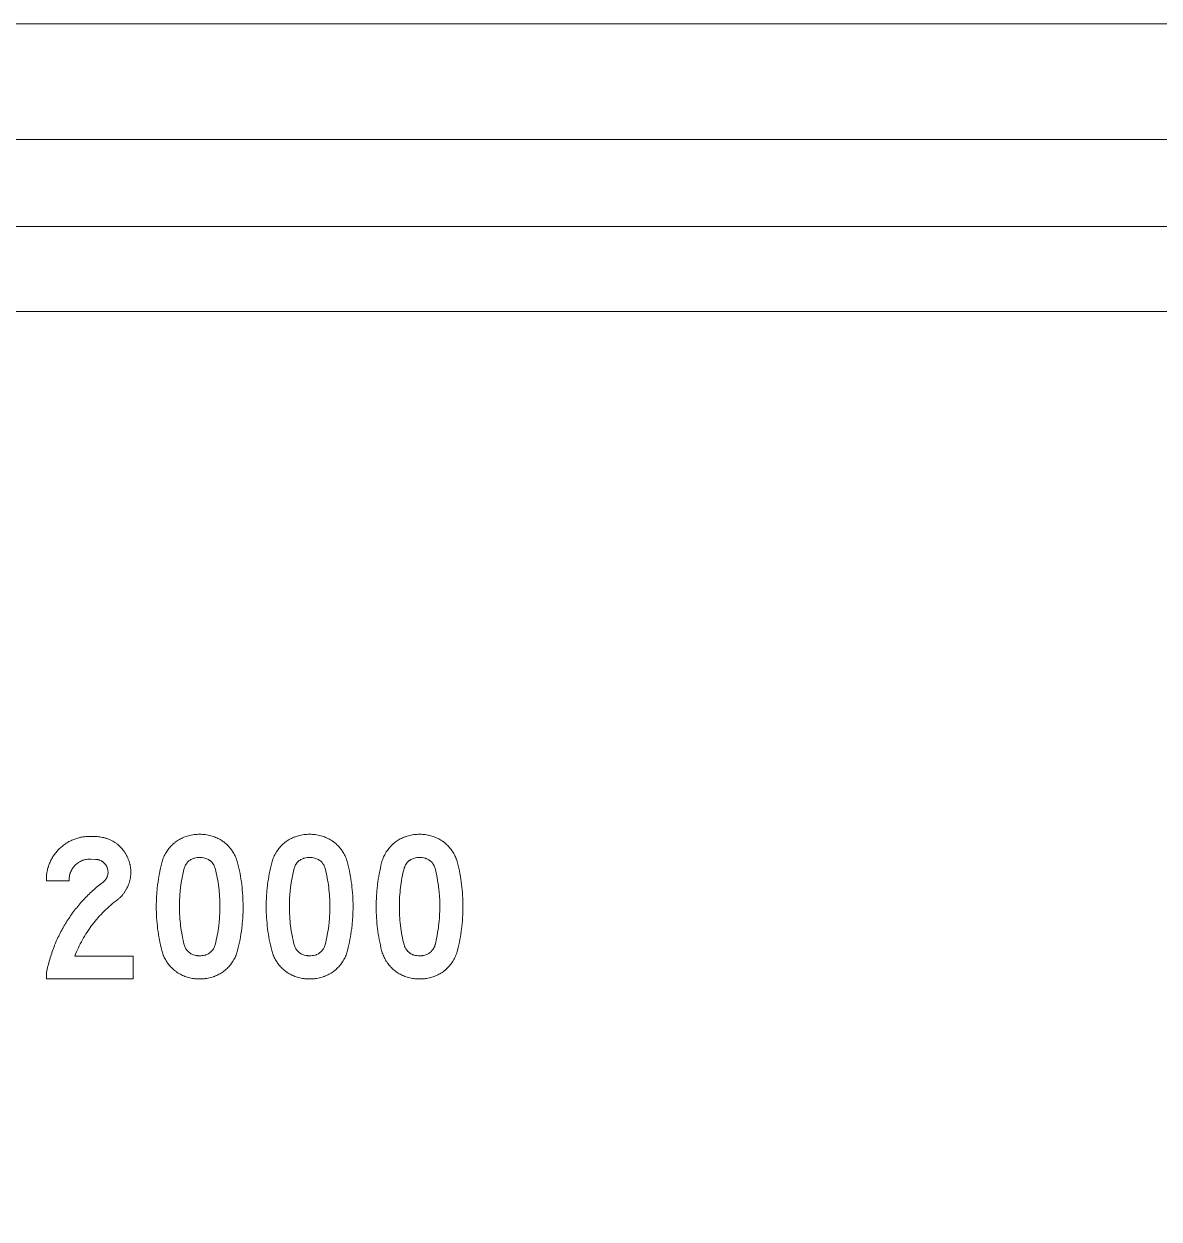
# Model space of a CAD drawing. Header units: millimetres. Extents: x 4664 to 8864, y -38 to 2932.
# Drawn here: x 6380.76 to 6414.92, y 1680.27 to 1716.23 of the extents above; entities that cross this region are included whole.
import ezdxf

# ---------------------------------------------------------------- set-up
doc = ezdxf.new("R2010")
doc.units = ezdxf.units.MM

msp = doc.modelspace()

# ---------------------------------------------------------------- linework, layer by layer
at = {"lineweight": 5}
for p, q in [((6167.891, 1716.228), (6482.428, 1716.228)), ((6482.428, 1712.745), (6167.891, 1712.745)), ((6479.816, 1710.133), (6361.586, 1710.133)), ((6445.403, 1707.573), (6362.103, 1707.573)), ((6382.917, 1691.093), (6382.778, 1691.096)), ((6381.436, 1690.444), (6381.436, 1690.48)), ((6382.123, 1690.444), (6381.436, 1690.444)), ((6382.293, 1688.18), (6384.048, 1688.18)), ((6384.048, 1688.18), (6384.048, 1687.494)), ((6381.436, 1687.494), (6381.436, 1687.62)), ((6384.048, 1687.494), (6381.436, 1687.494))]:
    msp.add_line(p, q, dxfattribs=at)
for radius, start, end in [(143.338, 281.4552, 357.26473), (120.442, 285.01823, 356.70933)]:
    msp.add_arc((6325.159, 1714.486), radius, start, end, dxfattribs=at)
for points, knots in [([(6385.714, 1691.803), (6385.77, 1691.818), (6385.825, 1691.829), (6385.937, 1691.843), (6385.993, 1691.847), (6386.078, 1691.847), (6386.106, 1691.846), (6386.149, 1691.843), (6386.163, 1691.842), (6386.191, 1691.84), (6386.205, 1691.838), (6386.276, 1691.829), (6386.331, 1691.818), (6386.386, 1691.803)], [0, 0, 0, 0, 0.25, 0.25, 0.5, 0.5, 0.625, 0.625, 0.6875, 0.6875, 0.75, 0.75, 1, 1, 1, 1]), ([(6386.386, 1691.803), (6386.331, 1691.818), (6386.276, 1691.829), (6386.164, 1691.843), (6386.108, 1691.847), (6386.024, 1691.847), (6385.995, 1691.846), (6385.953, 1691.844), (6385.939, 1691.842), (6385.91, 1691.84), (6385.896, 1691.838), (6385.826, 1691.829), (6385.77, 1691.818), (6385.714, 1691.803)], [0, 0, 0, 0, 0.25, 0.25, 0.5, 0.5, 0.625, 0.625, 0.6875, 0.6875, 0.75, 0.75, 1, 1, 1, 1]), ([(6389.023, 1691.803), (6389.078, 1691.818), (6389.134, 1691.829), (6389.245, 1691.843), (6389.302, 1691.847), (6389.386, 1691.847), (6389.414, 1691.846), (6389.457, 1691.843), (6389.471, 1691.842), (6389.499, 1691.84), (6389.514, 1691.838), (6389.584, 1691.829), (6389.64, 1691.818), (6389.695, 1691.803)], [0, 0, 0, 0, 0.25, 0.25, 0.5, 0.5, 0.625, 0.625, 0.6875, 0.6875, 0.75, 0.75, 1, 1, 1, 1]), ([(6389.695, 1691.803), (6389.64, 1691.818), (6389.584, 1691.829), (6389.473, 1691.843), (6389.417, 1691.847), (6389.332, 1691.847), (6389.304, 1691.846), (6389.261, 1691.844), (6389.247, 1691.842), (6389.219, 1691.84), (6389.205, 1691.838), (6389.134, 1691.829), (6389.078, 1691.818), (6389.023, 1691.803)], [0, 0, 0, 0, 0.25, 0.25, 0.5, 0.5, 0.625, 0.625, 0.6875, 0.6875, 0.75, 0.75, 1, 1, 1, 1]), ([(6392.331, 1691.803), (6392.386, 1691.818), (6392.442, 1691.829), (6392.554, 1691.843), (6392.61, 1691.847), (6392.695, 1691.847), (6392.723, 1691.846), (6392.765, 1691.843), (6392.78, 1691.842), (6392.808, 1691.84), (6392.822, 1691.838), (6392.892, 1691.829), (6392.948, 1691.818), (6393.003, 1691.803)], [0, 0, 0, 0, 0.25, 0.25, 0.5, 0.5, 0.625, 0.625, 0.6875, 0.6875, 0.75, 0.75, 1, 1, 1, 1]), ([(6393.003, 1691.803), (6392.948, 1691.818), (6392.893, 1691.829), (6392.781, 1691.843), (6392.725, 1691.847), (6392.641, 1691.847), (6392.612, 1691.846), (6392.57, 1691.844), (6392.555, 1691.842), (6392.527, 1691.84), (6392.513, 1691.838), (6392.442, 1691.829), (6392.386, 1691.818), (6392.331, 1691.803)], [0, 0, 0, 0, 0.25, 0.25, 0.5, 0.5, 0.625, 0.625, 0.6875, 0.6875, 0.75, 0.75, 1, 1, 1, 1]), ([(6381.436, 1690.48), (6381.436, 1690.523), (6381.438, 1690.566), (6381.446, 1690.65), (6381.453, 1690.692), (6381.469, 1690.774), (6381.479, 1690.816), (6381.495, 1690.867), (6381.498, 1690.877), (6381.504, 1690.897), (6381.508, 1690.907), (6381.519, 1690.937), (6381.526, 1690.957), (6381.551, 1691.016), (6381.587, 1691.093), (6381.63, 1691.166), (6381.665, 1691.218), (6381.677, 1691.236), (6381.696, 1691.262), (6381.703, 1691.27), (6381.716, 1691.287), (6381.723, 1691.295), (6381.756, 1691.337), (6381.785, 1691.368), (6381.844, 1691.428), (6381.875, 1691.457), (6381.94, 1691.51), (6381.974, 1691.536), (6382.018, 1691.566), (6382.027, 1691.571), (6382.045, 1691.583), (6382.072, 1691.6), (6382.099, 1691.616), (6382.155, 1691.646), (6382.231, 1691.682), (6382.31, 1691.711), (6382.37, 1691.73), (6382.39, 1691.736), (6382.421, 1691.744), (6382.431, 1691.746), (6382.452, 1691.751), (6382.462, 1691.753), (6382.514, 1691.764), (6382.597, 1691.777), (6382.681, 1691.782), (6382.723, 1691.783)], [0, 0, 0, 0, 0.0625, 0.0625, 0.125, 0.125, 0.1875, 0.1875, 0.203125, 0.203125, 0.21875, 0.21875, 0.25, 0.25, 0.3125, 0.375, 0.375, 0.40625, 0.40625, 0.421875, 0.421875, 0.4375, 0.4375, 0.5, 0.5, 0.5625, 0.5625, 0.625, 0.625, 0.640625, 0.640625, 0.65625, 0.6875, 0.6875, 0.75, 0.8125, 0.8125, 0.84375, 0.84375, 0.859375, 0.859375, 0.875, 0.875, 0.9375, 1, 1, 1, 1]), ([(6382.723, 1691.783), (6382.727, 1691.783), (6382.733, 1691.783), (6382.742, 1691.783), (6382.752, 1691.783), (6382.761, 1691.783), (6382.771, 1691.783), (6382.78, 1691.783), (6382.79, 1691.782), (6382.8, 1691.782), (6382.81, 1691.782), (6382.819, 1691.782), (6382.829, 1691.781), (6382.839, 1691.781), (6382.849, 1691.78), (6382.859, 1691.78), (6382.869, 1691.779), (6382.879, 1691.779), (6382.885, 1691.778), (6382.889, 1691.778)], [0, 0, 0, 0, 0.056923, 0.114084, 0.171482, 0.229117, 0.28699, 0.345101, 0.40345, 0.462035, 0.520859, 0.57992, 0.639219, 0.698755, 0.758529, 0.81854, 0.878789, 0.939276, 1, 1, 1, 1]), ([(6382.889, 1691.778), (6382.916, 1691.779), (6382.97, 1691.777), (6383.024, 1691.772), (6383.104, 1691.761), (6383.156, 1691.75), (6383.221, 1691.731), (6383.234, 1691.727), (6383.26, 1691.719), (6383.273, 1691.714), (6383.311, 1691.7), (6383.336, 1691.689), (6383.409, 1691.655), (6383.456, 1691.629), (6383.523, 1691.584), (6383.545, 1691.568), (6383.572, 1691.547), (6383.577, 1691.543), (6383.588, 1691.534), (6383.603, 1691.521), (6383.619, 1691.508), (6383.669, 1691.462), (6383.706, 1691.423), (6383.756, 1691.36), (6383.773, 1691.338), (6383.796, 1691.305), (6383.803, 1691.294), (6383.814, 1691.276), (6383.818, 1691.27), (6383.825, 1691.259), (6383.843, 1691.229), (6383.871, 1691.175), (6383.904, 1691.101), (6383.931, 1691.024), (6383.945, 1690.972), (6383.953, 1690.938), (6383.954, 1690.931), (6383.957, 1690.918), (6383.961, 1690.898), (6383.964, 1690.877), (6383.97, 1690.837), (6383.976, 1690.783), (6383.978, 1690.701), (6383.976, 1690.647), (6383.973, 1690.605), (6383.971, 1690.592), (6383.968, 1690.564), (6383.966, 1690.551), (6383.959, 1690.51), (6383.948, 1690.456), (6383.926, 1690.377), (6383.907, 1690.326), (6383.892, 1690.288), (6383.883, 1690.269), (6383.875, 1690.25), (6383.869, 1690.238), (6383.865, 1690.232), (6383.85, 1690.201), (6383.823, 1690.153), (6383.778, 1690.085), (6383.728, 1690.02), (6383.691, 1689.979), (6383.662, 1689.95), (6383.652, 1689.94), (6383.632, 1689.921), (6383.622, 1689.912), (6383.612, 1689.903)], [0, 0, 0, 0, 0.03125, 0.0625, 0.0625, 0.125, 0.125, 0.140625, 0.140625, 0.15625, 0.15625, 0.1875, 0.1875, 0.25, 0.25, 0.28125, 0.28125, 0.289063, 0.289063, 0.296875, 0.3125, 0.3125, 0.375, 0.375, 0.40625, 0.40625, 0.421875, 0.421875, 0.429688, 0.429688, 0.4375, 0.46875, 0.5, 0.53125, 0.5625, 0.5625, 0.570313, 0.570313, 0.578125, 0.59375, 0.59375, 0.625, 0.65625, 0.6875, 0.6875, 0.703125, 0.703125, 0.71875, 0.71875, 0.75, 0.78125, 0.8125, 0.8125, 0.828125, 0.835938, 0.835938, 0.84375, 0.84375, 0.875, 0.90625, 0.9375, 0.96875, 0.96875, 0.984375, 0.984375, 1, 1, 1, 1]), ([(6384.908, 1690.987), (6384.921, 1691.036), (6384.936, 1691.084), (6384.974, 1691.177), (6384.995, 1691.222), (6385.032, 1691.288), (6385.045, 1691.309), (6385.073, 1691.352), (6385.088, 1691.372), (6385.133, 1691.432), (6385.166, 1691.47), (6385.219, 1691.523), (6385.237, 1691.541), (6385.265, 1691.566), (6385.275, 1691.574), (6385.294, 1691.59), (6385.304, 1691.598), (6385.354, 1691.636), (6385.395, 1691.664), (6385.481, 1691.714), (6385.526, 1691.736), (6385.595, 1691.765), (6385.619, 1691.773), (6385.666, 1691.789), (6385.69, 1691.797), (6385.714, 1691.803)], [0, 0, 0, 0, 0.125, 0.125, 0.25, 0.25, 0.3125, 0.3125, 0.375, 0.375, 0.5, 0.5, 0.5625, 0.5625, 0.59375, 0.59375, 0.625, 0.625, 0.75, 0.75, 0.875, 0.875, 0.9375, 0.9375, 1, 1, 1, 1]), ([(6386.386, 1691.803), (6386.435, 1691.79), (6386.482, 1691.774), (6386.574, 1691.736), (6386.619, 1691.714), (6386.684, 1691.676), (6386.705, 1691.663), (6386.731, 1691.646), (6386.736, 1691.642), (6386.747, 1691.635), (6386.762, 1691.624), (6386.777, 1691.613), (6386.827, 1691.574), (6386.864, 1691.541), (6386.934, 1691.47), (6386.967, 1691.433), (6387.001, 1691.387), (6387.005, 1691.382), (6387.013, 1691.372), (6387.016, 1691.367), (6387.027, 1691.351), (6387.034, 1691.341), (6387.055, 1691.309), (6387.068, 1691.288), (6387.105, 1691.222), (6387.127, 1691.177), (6387.164, 1691.084), (6387.18, 1691.036), (6387.192, 1690.987)], [0, 0, 0, 0, 0.125, 0.125, 0.25, 0.25, 0.3125, 0.3125, 0.328125, 0.328125, 0.34375, 0.375, 0.375, 0.5, 0.5, 0.625, 0.625, 0.640625, 0.640625, 0.65625, 0.65625, 0.6875, 0.6875, 0.75, 0.75, 0.875, 0.875, 1, 1, 1, 1]), ([(6388.217, 1690.987), (6388.229, 1691.036), (6388.245, 1691.084), (6388.282, 1691.177), (6388.304, 1691.222), (6388.335, 1691.277), (6388.341, 1691.288), (6388.354, 1691.309), (6388.361, 1691.32), (6388.382, 1691.352), (6388.396, 1691.373), (6388.442, 1691.433), (6388.475, 1691.47), (6388.527, 1691.524), (6388.545, 1691.541), (6388.574, 1691.566), (6388.588, 1691.578), (6388.603, 1691.59), (6388.612, 1691.598), (6388.617, 1691.602), (6388.662, 1691.636), (6388.704, 1691.664), (6388.79, 1691.714), (6388.835, 1691.736), (6388.892, 1691.76), (6388.904, 1691.764), (6388.927, 1691.773), (6388.939, 1691.777), (6388.975, 1691.789), (6388.999, 1691.797), (6389.023, 1691.803)], [0, 0, 0, 0, 0.125, 0.125, 0.25, 0.25, 0.28125, 0.28125, 0.3125, 0.3125, 0.375, 0.375, 0.5, 0.5, 0.5625, 0.5625, 0.59375, 0.609375, 0.609375, 0.625, 0.625, 0.75, 0.75, 0.875, 0.875, 0.90625, 0.90625, 0.9375, 0.9375, 1, 1, 1, 1]), ([(6389.695, 1691.803), (6389.743, 1691.79), (6389.791, 1691.774), (6389.882, 1691.736), (6389.927, 1691.714), (6389.992, 1691.677), (6390.013, 1691.663), (6390.039, 1691.646), (6390.045, 1691.642), (6390.055, 1691.635), (6390.07, 1691.624), (6390.085, 1691.613), (6390.135, 1691.574), (6390.172, 1691.541), (6390.243, 1691.471), (6390.275, 1691.433), (6390.31, 1691.387), (6390.313, 1691.382), (6390.321, 1691.372), (6390.325, 1691.367), (6390.336, 1691.352), (6390.343, 1691.341), (6390.363, 1691.309), (6390.376, 1691.288), (6390.413, 1691.223), (6390.435, 1691.178), (6390.472, 1691.084), (6390.488, 1691.036), (6390.501, 1690.987)], [0, 0, 0, 0, 0.125, 0.125, 0.25, 0.25, 0.3125, 0.3125, 0.328125, 0.328125, 0.34375, 0.375, 0.375, 0.5, 0.5, 0.625, 0.625, 0.640625, 0.640625, 0.65625, 0.65625, 0.6875, 0.6875, 0.75, 0.75, 0.875, 0.875, 1, 1, 1, 1]), ([(6391.525, 1690.987), (6391.537, 1691.036), (6391.553, 1691.084), (6391.59, 1691.177), (6391.612, 1691.222), (6391.643, 1691.277), (6391.649, 1691.288), (6391.663, 1691.31), (6391.669, 1691.32), (6391.69, 1691.352), (6391.705, 1691.373), (6391.75, 1691.433), (6391.783, 1691.471), (6391.836, 1691.524), (6391.854, 1691.541), (6391.882, 1691.566), (6391.896, 1691.578), (6391.911, 1691.59), (6391.921, 1691.598), (6391.926, 1691.602), (6391.971, 1691.636), (6392.012, 1691.664), (6392.098, 1691.714), (6392.143, 1691.736), (6392.201, 1691.76), (6392.212, 1691.764), (6392.235, 1691.773), (6392.247, 1691.777), (6392.283, 1691.789), (6392.307, 1691.797), (6392.331, 1691.803)], [0, 0, 0, 0, 0.125, 0.125, 0.25, 0.25, 0.28125, 0.28125, 0.3125, 0.3125, 0.375, 0.375, 0.5, 0.5, 0.5625, 0.5625, 0.59375, 0.609375, 0.609375, 0.625, 0.625, 0.75, 0.75, 0.875, 0.875, 0.90625, 0.90625, 0.9375, 0.9375, 1, 1, 1, 1]), ([(6393.003, 1691.803), (6393.052, 1691.79), (6393.099, 1691.774), (6393.191, 1691.736), (6393.235, 1691.714), (6393.3, 1691.677), (6393.321, 1691.663), (6393.347, 1691.646), (6393.353, 1691.642), (6393.363, 1691.635), (6393.378, 1691.624), (6393.394, 1691.613), (6393.443, 1691.575), (6393.48, 1691.542), (6393.551, 1691.471), (6393.584, 1691.433), (6393.618, 1691.388), (6393.622, 1691.383), (6393.629, 1691.372), (6393.633, 1691.367), (6393.644, 1691.352), (6393.651, 1691.341), (6393.672, 1691.31), (6393.685, 1691.288), (6393.722, 1691.223), (6393.743, 1691.178), (6393.781, 1691.085), (6393.796, 1691.037), (6393.809, 1690.987)], [0, 0, 0, 0, 0.125, 0.125, 0.25, 0.25, 0.3125, 0.3125, 0.328125, 0.328125, 0.34375, 0.375, 0.375, 0.5, 0.5, 0.625, 0.625, 0.640625, 0.640625, 0.65625, 0.65625, 0.6875, 0.6875, 0.75, 0.75, 0.875, 0.875, 1, 1, 1, 1]), ([(6385.583, 1690.816), (6385.588, 1690.835), (6385.594, 1690.853), (6385.609, 1690.889), (6385.617, 1690.907), (6385.631, 1690.932), (6385.636, 1690.94), (6385.647, 1690.956), (6385.653, 1690.964), (6385.67, 1690.988), (6385.683, 1691.002), (6385.703, 1691.023), (6385.71, 1691.029), (6385.724, 1691.042), (6385.732, 1691.048), (6385.755, 1691.066), (6385.771, 1691.077), (6385.804, 1691.096), (6385.821, 1691.104), (6385.848, 1691.115), (6385.857, 1691.119), (6385.875, 1691.125), (6385.884, 1691.128), (6385.894, 1691.13)], [0, 0, 0, 0, 0.125, 0.125, 0.25, 0.25, 0.3125, 0.3125, 0.375, 0.375, 0.5, 0.5, 0.5625, 0.5625, 0.625, 0.625, 0.75, 0.75, 0.875, 0.875, 0.9375, 0.9375, 1, 1, 1, 1]), ([(6385.894, 1691.13), (6385.919, 1691.137), (6385.945, 1691.142), (6385.997, 1691.149), (6386.024, 1691.151), (6386.063, 1691.151), (6386.076, 1691.15), (6386.096, 1691.149), (6386.103, 1691.148), (6386.116, 1691.147), (6386.123, 1691.146), (6386.155, 1691.142), (6386.181, 1691.137), (6386.207, 1691.13)], [0, 0, 0, 0, 0.25, 0.25, 0.5, 0.5, 0.625, 0.625, 0.6875, 0.6875, 0.75, 0.75, 1, 1, 1, 1]), ([(6386.207, 1691.13), (6386.226, 1691.125), (6386.244, 1691.119), (6386.279, 1691.104), (6386.297, 1691.096), (6386.321, 1691.081), (6386.33, 1691.076), (6386.342, 1691.068), (6386.346, 1691.065), (6386.354, 1691.06), (6386.357, 1691.057), (6386.377, 1691.042), (6386.391, 1691.029), (6386.418, 1691.002), (6386.43, 1690.988), (6386.445, 1690.968), (6386.448, 1690.964), (6386.454, 1690.956), (6386.462, 1690.944), (6386.469, 1690.932), (6386.484, 1690.907), (6386.492, 1690.889), (6386.506, 1690.854), (6386.512, 1690.835), (6386.517, 1690.816)], [0, 0, 0, 0, 0.125, 0.125, 0.25, 0.25, 0.3125, 0.3125, 0.34375, 0.34375, 0.375, 0.375, 0.5, 0.5, 0.625, 0.625, 0.65625, 0.65625, 0.6875, 0.75, 0.75, 0.875, 0.875, 1, 1, 1, 1]), ([(6388.892, 1690.816), (6388.897, 1690.835), (6388.903, 1690.854), (6388.917, 1690.889), (6388.925, 1690.907), (6388.94, 1690.932), (6388.945, 1690.94), (6388.955, 1690.957), (6388.961, 1690.964), (6388.978, 1690.988), (6388.991, 1691.002), (6389.011, 1691.023), (6389.018, 1691.029), (6389.033, 1691.042), (6389.04, 1691.048), (6389.063, 1691.066), (6389.079, 1691.077), (6389.112, 1691.096), (6389.129, 1691.104), (6389.156, 1691.115), (6389.165, 1691.119), (6389.183, 1691.125), (6389.193, 1691.128), (6389.202, 1691.13)], [0, 0, 0, 0, 0.125, 0.125, 0.25, 0.25, 0.3125, 0.3125, 0.375, 0.375, 0.5, 0.5, 0.5625, 0.5625, 0.625, 0.625, 0.75, 0.75, 0.875, 0.875, 0.9375, 0.9375, 1, 1, 1, 1]), ([(6389.202, 1691.13), (6389.228, 1691.137), (6389.254, 1691.142), (6389.306, 1691.149), (6389.332, 1691.151), (6389.371, 1691.151), (6389.385, 1691.15), (6389.405, 1691.149), (6389.411, 1691.148), (6389.424, 1691.147), (6389.431, 1691.146), (6389.464, 1691.142), (6389.49, 1691.137), (6389.515, 1691.13)], [0, 0, 0, 0, 0.25, 0.25, 0.5, 0.5, 0.625, 0.625, 0.6875, 0.6875, 0.75, 0.75, 1, 1, 1, 1]), ([(6389.515, 1691.13), (6389.534, 1691.125), (6389.552, 1691.119), (6389.588, 1691.104), (6389.605, 1691.096), (6389.63, 1691.081), (6389.638, 1691.076), (6389.65, 1691.068), (6389.654, 1691.065), (6389.662, 1691.06), (6389.666, 1691.057), (6389.685, 1691.042), (6389.699, 1691.029), (6389.726, 1691.002), (6389.739, 1690.988), (6389.753, 1690.968), (6389.756, 1690.964), (6389.762, 1690.956), (6389.77, 1690.944), (6389.778, 1690.932), (6389.792, 1690.907), (6389.8, 1690.889), (6389.815, 1690.854), (6389.821, 1690.835), (6389.825, 1690.816)], [0, 0, 0, 0, 0.125, 0.125, 0.25, 0.25, 0.3125, 0.3125, 0.34375, 0.34375, 0.375, 0.375, 0.5, 0.5, 0.625, 0.625, 0.65625, 0.65625, 0.6875, 0.75, 0.75, 0.875, 0.875, 1, 1, 1, 1]), ([(6392.51, 1691.13), (6392.492, 1691.125), (6392.455, 1691.113), (6392.421, 1691.096), (6392.396, 1691.082), (6392.388, 1691.077), (6392.376, 1691.068), (6392.372, 1691.066), (6392.364, 1691.06), (6392.36, 1691.057), (6392.341, 1691.042), (6392.327, 1691.03), (6392.3, 1691.002), (6392.287, 1690.988), (6392.272, 1690.968), (6392.269, 1690.965), (6392.264, 1690.957), (6392.256, 1690.945), (6392.248, 1690.932), (6392.234, 1690.907), (6392.225, 1690.89), (6392.215, 1690.863), (6392.211, 1690.854), (6392.207, 1690.84), (6392.205, 1690.835), (6392.203, 1690.826), (6392.201, 1690.821), (6392.2, 1690.816)], [0, 0, 0, 0, 0.125, 0.25, 0.25, 0.3125, 0.3125, 0.34375, 0.34375, 0.375, 0.375, 0.5, 0.5, 0.625, 0.625, 0.65625, 0.65625, 0.6875, 0.75, 0.75, 0.875, 0.875, 0.9375, 0.9375, 0.96875, 0.96875, 1, 1, 1, 1]), ([(6392.824, 1691.13), (6392.798, 1691.137), (6392.772, 1691.142), (6392.72, 1691.149), (6392.694, 1691.151), (6392.655, 1691.151), (6392.641, 1691.15), (6392.622, 1691.149), (6392.615, 1691.148), (6392.602, 1691.147), (6392.595, 1691.146), (6392.562, 1691.142), (6392.536, 1691.137), (6392.51, 1691.13)], [0, 0, 0, 0, 0.25, 0.25, 0.5, 0.5, 0.625, 0.625, 0.6875, 0.6875, 0.75, 0.75, 1, 1, 1, 1]), ([(6393.134, 1690.816), (6393.129, 1690.835), (6393.123, 1690.854), (6393.109, 1690.89), (6393.1, 1690.907), (6393.086, 1690.932), (6393.081, 1690.94), (6393.073, 1690.953), (6393.07, 1690.957), (6393.064, 1690.965), (6393.062, 1690.969), (6393.047, 1690.988), (6393.022, 1691.017), (6392.993, 1691.042), (6392.974, 1691.057), (6392.97, 1691.06), (6392.962, 1691.066), (6392.95, 1691.074), (6392.938, 1691.081), (6392.913, 1691.096), (6392.896, 1691.104), (6392.87, 1691.115), (6392.861, 1691.119), (6392.847, 1691.123), (6392.842, 1691.125), (6392.833, 1691.128), (6392.828, 1691.129), (6392.824, 1691.13)], [0, 0, 0, 0, 0.125, 0.125, 0.25, 0.25, 0.3125, 0.3125, 0.34375, 0.34375, 0.375, 0.375, 0.5, 0.625, 0.625, 0.65625, 0.65625, 0.6875, 0.75, 0.75, 0.875, 0.875, 0.9375, 0.9375, 0.96875, 0.96875, 1, 1, 1, 1]), ([(6382.778, 1691.096), (6382.756, 1691.097), (6382.735, 1691.098), (6382.692, 1691.096), (6382.67, 1691.094), (6382.628, 1691.088), (6382.606, 1691.083), (6382.575, 1691.075), (6382.564, 1691.072), (6382.543, 1691.066), (6382.533, 1691.062), (6382.503, 1691.051), (6382.463, 1691.034), (6382.425, 1691.012), (6382.402, 1690.998), (6382.398, 1690.995), (6382.389, 1690.988), (6382.384, 1690.985), (6382.371, 1690.976), (6382.362, 1690.969), (6382.336, 1690.949), (6382.304, 1690.92), (6382.275, 1690.888), (6382.254, 1690.862), (6382.247, 1690.854), (6382.237, 1690.84), (6382.234, 1690.836), (6382.228, 1690.827), (6382.225, 1690.822), (6382.21, 1690.799), (6382.188, 1690.761), (6382.17, 1690.721), (6382.158, 1690.691), (6382.155, 1690.68), (6382.15, 1690.665), (6382.148, 1690.66), (6382.145, 1690.649), (6382.144, 1690.644), (6382.136, 1690.617), (6382.132, 1690.596), (6382.125, 1690.553), (6382.123, 1690.531), (6382.121, 1690.487), (6382.121, 1690.466), (6382.123, 1690.444)], [0, 0, 0, 0, 0.0625, 0.0625, 0.125, 0.125, 0.1875, 0.1875, 0.21875, 0.21875, 0.25, 0.25, 0.3125, 0.375, 0.375, 0.390625, 0.390625, 0.40625, 0.40625, 0.4375, 0.4375, 0.5, 0.5625, 0.5625, 0.59375, 0.59375, 0.609375, 0.609375, 0.625, 0.625, 0.6875, 0.75, 0.75, 0.78125, 0.78125, 0.796875, 0.796875, 0.8125, 0.8125, 0.875, 0.875, 0.9375, 0.9375, 1, 1, 1, 1]), ([(6383.107, 1690.38), (6383.124, 1690.39), (6383.158, 1690.414), (6383.187, 1690.444), (6383.204, 1690.464), (6383.207, 1690.468), (6383.214, 1690.476), (6383.223, 1690.488), (6383.231, 1690.501), (6383.247, 1690.528), (6383.257, 1690.546), (6383.266, 1690.57), (6383.268, 1690.575), (6383.272, 1690.585), (6383.277, 1690.6), (6383.281, 1690.615), (6383.287, 1690.645), (6383.29, 1690.666), (6383.292, 1690.692), (6383.292, 1690.697), (6383.292, 1690.707), (6383.292, 1690.723), (6383.291, 1690.738), (6383.288, 1690.769), (6383.284, 1690.789), (6383.277, 1690.814), (6383.276, 1690.819), (6383.272, 1690.829), (6383.268, 1690.844), (6383.262, 1690.858), (6383.249, 1690.886), (6383.239, 1690.904), (6383.225, 1690.925), (6383.222, 1690.93), (6383.216, 1690.938), (6383.213, 1690.942), (6383.203, 1690.954), (6383.196, 1690.962), (6383.176, 1690.985), (6383.161, 1690.998), (6383.141, 1691.014), (6383.136, 1691.017), (6383.128, 1691.023), (6383.124, 1691.026), (6383.111, 1691.035), (6383.102, 1691.04), (6383.076, 1691.055), (6383.057, 1691.063), (6383.028, 1691.073), (6383.019, 1691.076), (6383.004, 1691.081), (6382.999, 1691.082), (6382.989, 1691.084), (6382.984, 1691.085), (6382.958, 1691.09), (6382.938, 1691.092), (6382.917, 1691.093)], [0, 0, 0, 0, 0.0625, 0.125, 0.125, 0.140625, 0.140625, 0.15625, 0.1875, 0.1875, 0.25, 0.25, 0.265625, 0.265625, 0.28125, 0.3125, 0.3125, 0.375, 0.375, 0.390625, 0.390625, 0.40625, 0.4375, 0.4375, 0.5, 0.5, 0.515625, 0.515625, 0.53125, 0.5625, 0.5625, 0.625, 0.625, 0.640625, 0.640625, 0.65625, 0.65625, 0.6875, 0.6875, 0.75, 0.75, 0.765625, 0.765625, 0.78125, 0.78125, 0.8125, 0.8125, 0.875, 0.875, 0.90625, 0.90625, 0.921875, 0.921875, 0.9375, 0.9375, 1, 1, 1, 1]), ([(6384.908, 1688.354), (6384.881, 1688.462), (6384.857, 1688.57), (6384.816, 1688.787), (6384.782, 1689.005), (6384.752, 1689.333), (6384.745, 1689.553), (6384.744, 1689.774), (6384.747, 1689.885), (6384.756, 1690.024), (6384.758, 1690.052), (6384.762, 1690.107), (6384.764, 1690.135), (6384.772, 1690.218), (6384.778, 1690.274), (6384.799, 1690.44), (6384.833, 1690.66), (6384.881, 1690.878), (6384.908, 1690.987)], [0, 0, 0, 0, 0.125, 0.125, 0.25, 0.375, 0.5, 0.5, 0.625, 0.625, 0.65625, 0.65625, 0.6875, 0.6875, 0.75, 0.75, 0.875, 1, 1, 1, 1]), ([(6385.583, 1688.525), (6385.56, 1688.619), (6385.539, 1688.713), (6385.504, 1688.902), (6385.474, 1689.091), (6385.447, 1689.377), (6385.441, 1689.568), (6385.441, 1689.761), (6385.444, 1689.857), (6385.451, 1689.978), (6385.453, 1690.002), (6385.456, 1690.051), (6385.458, 1690.075), (6385.465, 1690.147), (6385.47, 1690.196), (6385.488, 1690.34), (6385.518, 1690.532), (6385.56, 1690.722), (6385.583, 1690.816)], [0, 0, 0, 0, 0.125, 0.125, 0.25, 0.375, 0.5, 0.5, 0.625, 0.625, 0.65625, 0.65625, 0.6875, 0.6875, 0.75, 0.75, 0.875, 1, 1, 1, 1]), ([(6386.517, 1690.816), (6386.541, 1690.722), (6386.562, 1690.628), (6386.597, 1690.439), (6386.627, 1690.25), (6386.653, 1689.964), (6386.66, 1689.772), (6386.66, 1689.58), (6386.657, 1689.484), (6386.65, 1689.363), (6386.648, 1689.339), (6386.644, 1689.29), (6386.642, 1689.266), (6386.636, 1689.194), (6386.63, 1689.145), (6386.612, 1689.001), (6386.583, 1688.809), (6386.541, 1688.619), (6386.517, 1688.525)], [0, 0, 0, 0, 0.125, 0.125, 0.25, 0.375, 0.5, 0.5, 0.625, 0.625, 0.65625, 0.65625, 0.6875, 0.6875, 0.75, 0.75, 0.875, 1, 1, 1, 1]), ([(6387.192, 1690.987), (6387.22, 1690.879), (6387.243, 1690.771), (6387.284, 1690.554), (6387.318, 1690.336), (6387.349, 1690.008), (6387.356, 1689.788), (6387.356, 1689.567), (6387.353, 1689.456), (6387.345, 1689.317), (6387.343, 1689.289), (6387.338, 1689.234), (6387.336, 1689.206), (6387.328, 1689.122), (6387.322, 1689.067), (6387.302, 1688.901), (6387.268, 1688.681), (6387.22, 1688.463), (6387.192, 1688.354)], [0, 0, 0, 0, 0.125, 0.125, 0.25, 0.375, 0.5, 0.5, 0.625, 0.625, 0.65625, 0.65625, 0.6875, 0.6875, 0.75, 0.75, 0.875, 1, 1, 1, 1]), ([(6388.217, 1688.354), (6388.189, 1688.462), (6388.166, 1688.57), (6388.125, 1688.787), (6388.091, 1689.004), (6388.06, 1689.333), (6388.053, 1689.553), (6388.053, 1689.774), (6388.056, 1689.885), (6388.064, 1690.024), (6388.066, 1690.051), (6388.07, 1690.107), (6388.073, 1690.135), (6388.08, 1690.218), (6388.086, 1690.274), (6388.107, 1690.44), (6388.141, 1690.66), (6388.189, 1690.878), (6388.217, 1690.987)], [0, 0, 0, 0, 0.125, 0.125, 0.25, 0.375, 0.5, 0.5, 0.625, 0.625, 0.65625, 0.65625, 0.6875, 0.6875, 0.75, 0.75, 0.875, 1, 1, 1, 1]), ([(6388.892, 1688.525), (6388.868, 1688.619), (6388.847, 1688.713), (6388.812, 1688.902), (6388.782, 1689.091), (6388.756, 1689.377), (6388.749, 1689.568), (6388.749, 1689.761), (6388.752, 1689.857), (6388.759, 1689.978), (6388.761, 1690.002), (6388.765, 1690.05), (6388.767, 1690.075), (6388.773, 1690.147), (6388.779, 1690.196), (6388.796, 1690.34), (6388.826, 1690.532), (6388.868, 1690.722), (6388.892, 1690.816)], [0, 0, 0, 0, 0.125, 0.125, 0.25, 0.375, 0.5, 0.5, 0.625, 0.625, 0.65625, 0.65625, 0.6875, 0.6875, 0.75, 0.75, 0.875, 1, 1, 1, 1]), ([(6389.825, 1690.816), (6389.849, 1690.722), (6389.87, 1690.628), (6389.905, 1690.439), (6389.935, 1690.25), (6389.962, 1689.964), (6389.968, 1689.773), (6389.968, 1689.58), (6389.965, 1689.484), (6389.958, 1689.363), (6389.956, 1689.339), (6389.953, 1689.29), (6389.951, 1689.266), (6389.944, 1689.194), (6389.939, 1689.145), (6389.921, 1689.001), (6389.891, 1688.809), (6389.849, 1688.619), (6389.825, 1688.525)], [0, 0, 0, 0, 0.125, 0.125, 0.25, 0.375, 0.5, 0.5, 0.625, 0.625, 0.65625, 0.65625, 0.6875, 0.6875, 0.75, 0.75, 0.875, 1, 1, 1, 1]), ([(6390.501, 1690.987), (6390.528, 1690.879), (6390.552, 1690.771), (6390.593, 1690.554), (6390.627, 1690.336), (6390.657, 1690.008), (6390.664, 1689.788), (6390.665, 1689.567), (6390.661, 1689.456), (6390.653, 1689.317), (6390.651, 1689.289), (6390.647, 1689.234), (6390.644, 1689.206), (6390.637, 1689.123), (6390.631, 1689.067), (6390.61, 1688.901), (6390.576, 1688.681), (6390.528, 1688.463), (6390.501, 1688.354)], [0, 0, 0, 0, 0.125, 0.125, 0.25, 0.375, 0.5, 0.5, 0.625, 0.625, 0.65625, 0.65625, 0.6875, 0.6875, 0.75, 0.75, 0.875, 1, 1, 1, 1]), ([(6391.525, 1688.354), (6391.498, 1688.462), (6391.474, 1688.57), (6391.433, 1688.787), (6391.399, 1689.004), (6391.368, 1689.333), (6391.361, 1689.553), (6391.361, 1689.774), (6391.364, 1689.885), (6391.373, 1690.024), (6391.375, 1690.051), (6391.379, 1690.107), (6391.381, 1690.135), (6391.389, 1690.218), (6391.395, 1690.274), (6391.415, 1690.44), (6391.45, 1690.66), (6391.497, 1690.878), (6391.525, 1690.987)], [0, 0, 0, 0, 0.125, 0.125, 0.25, 0.375, 0.5, 0.5, 0.625, 0.625, 0.65625, 0.65625, 0.6875, 0.6875, 0.75, 0.75, 0.875, 1, 1, 1, 1]), ([(6392.2, 1690.816), (6392.176, 1690.722), (6392.155, 1690.627), (6392.12, 1690.437), (6392.09, 1690.247), (6392.064, 1689.961), (6392.058, 1689.769), (6392.058, 1689.576), (6392.06, 1689.48), (6392.068, 1689.359), (6392.07, 1689.335), (6392.073, 1689.287), (6392.075, 1689.263), (6392.082, 1689.19), (6392.087, 1689.142), (6392.105, 1688.998), (6392.135, 1688.807), (6392.176, 1688.619), (6392.2, 1688.525)], [0, 0, 0, 0, 0.125, 0.125, 0.25, 0.375, 0.5, 0.5, 0.625, 0.625, 0.65625, 0.65625, 0.6875, 0.6875, 0.75, 0.75, 0.875, 1, 1, 1, 1]), ([(6393.134, 1688.525), (6393.158, 1688.619), (6393.178, 1688.714), (6393.214, 1688.904), (6393.244, 1689.094), (6393.27, 1689.38), (6393.276, 1689.572), (6393.276, 1689.764), (6393.274, 1689.861), (6393.266, 1689.981), (6393.264, 1690.006), (6393.261, 1690.054), (6393.259, 1690.078), (6393.252, 1690.15), (6393.247, 1690.199), (6393.229, 1690.343), (6393.199, 1690.534), (6393.158, 1690.722), (6393.134, 1690.816)], [0, 0, 0, 0, 0.125, 0.125, 0.25, 0.375, 0.5, 0.5, 0.625, 0.625, 0.65625, 0.65625, 0.6875, 0.6875, 0.75, 0.75, 0.875, 1, 1, 1, 1]), ([(6393.809, 1690.987), (6393.836, 1690.879), (6393.86, 1690.771), (6393.901, 1690.554), (6393.935, 1690.336), (6393.966, 1690.008), (6393.973, 1689.788), (6393.973, 1689.567), (6393.97, 1689.456), (6393.961, 1689.317), (6393.959, 1689.29), (6393.955, 1689.234), (6393.953, 1689.206), (6393.945, 1689.123), (6393.939, 1689.067), (6393.919, 1688.901), (6393.884, 1688.681), (6393.836, 1688.463), (6393.809, 1688.354)], [0, 0, 0, 0, 0.125, 0.125, 0.25, 0.375, 0.5, 0.5, 0.625, 0.625, 0.65625, 0.65625, 0.6875, 0.6875, 0.75, 0.75, 0.875, 1, 1, 1, 1]), ([(6381.442, 1687.685), (6381.468, 1687.819), (6381.5, 1687.95), (6381.575, 1688.209), (6381.618, 1688.336), (6381.716, 1688.586), (6381.77, 1688.709), (6381.86, 1688.89), (6381.892, 1688.95), (6381.933, 1689.025), (6381.942, 1689.039), (6381.959, 1689.069), (6381.967, 1689.084), (6381.993, 1689.128), (6382.01, 1689.157), (6382.099, 1689.301), (6382.175, 1689.412), (6382.337, 1689.627), (6382.422, 1689.73), (6382.602, 1689.93), (6382.696, 1690.025), (6382.82, 1690.14), (6382.846, 1690.163), (6382.884, 1690.197), (6382.897, 1690.208), (6382.922, 1690.23), (6382.987, 1690.285), (6383.053, 1690.338), (6383.107, 1690.38)], [0, 0, 0, 0, 0.125, 0.125, 0.25, 0.25, 0.375, 0.375, 0.4375, 0.4375, 0.453125, 0.453125, 0.46875, 0.46875, 0.5, 0.5, 0.625, 0.625, 0.75, 0.75, 0.875, 0.875, 0.90625, 0.90625, 0.921875, 0.921875, 0.9375, 1, 1, 1, 1]), ([(6383.589, 1689.885), (6383.516, 1689.831), (6383.445, 1689.775), (6383.308, 1689.658), (6383.175, 1689.536), (6383.052, 1689.406), (6382.933, 1689.271), (6382.875, 1689.201), (6382.793, 1689.093), (6382.766, 1689.056), (6382.727, 1689.001), (6382.714, 1688.982), (6382.688, 1688.944), (6382.675, 1688.925), (6382.613, 1688.83), (6382.519, 1688.675), (6382.437, 1688.513), (6382.361, 1688.349), (6382.325, 1688.265), (6382.293, 1688.18)], [0, 0, 0, 0, 0.125, 0.125, 0.25, 0.375, 0.375, 0.5, 0.5, 0.5625, 0.5625, 0.59375, 0.59375, 0.625, 0.625, 0.75, 0.875, 0.875, 1, 1, 1, 1]), ([(6385.714, 1687.538), (6385.666, 1687.551), (6385.618, 1687.567), (6385.526, 1687.605), (6385.482, 1687.627), (6385.417, 1687.665), (6385.396, 1687.678), (6385.369, 1687.696), (6385.364, 1687.699), (6385.354, 1687.706), (6385.338, 1687.717), (6385.323, 1687.728), (6385.274, 1687.767), (6385.236, 1687.8), (6385.166, 1687.871), (6385.133, 1687.909), (6385.099, 1687.954), (6385.095, 1687.959), (6385.088, 1687.969), (6385.084, 1687.974), (6385.073, 1687.99), (6385.066, 1688), (6385.045, 1688.032), (6385.032, 1688.053), (6384.995, 1688.119), (6384.974, 1688.164), (6384.936, 1688.257), (6384.921, 1688.305), (6384.908, 1688.354)], [0, 0, 0, 0, 0.125, 0.125, 0.25, 0.25, 0.3125, 0.3125, 0.328125, 0.328125, 0.34375, 0.375, 0.375, 0.5, 0.5, 0.625, 0.625, 0.640625, 0.640625, 0.65625, 0.65625, 0.6875, 0.6875, 0.75, 0.75, 0.875, 0.875, 1, 1, 1, 1]), ([(6385.894, 1688.211), (6385.875, 1688.216), (6385.857, 1688.222), (6385.821, 1688.237), (6385.804, 1688.245), (6385.779, 1688.26), (6385.771, 1688.265), (6385.759, 1688.273), (6385.755, 1688.276), (6385.747, 1688.281), (6385.743, 1688.284), (6385.724, 1688.299), (6385.71, 1688.312), (6385.683, 1688.339), (6385.67, 1688.354), (6385.655, 1688.373), (6385.653, 1688.377), (6385.647, 1688.385), (6385.639, 1688.397), (6385.631, 1688.409), (6385.617, 1688.434), (6385.609, 1688.452), (6385.594, 1688.487), (6385.588, 1688.506), (6385.583, 1688.525)], [0, 0, 0, 0, 0.125, 0.125, 0.25, 0.25, 0.3125, 0.3125, 0.34375, 0.34375, 0.375, 0.375, 0.5, 0.5, 0.625, 0.625, 0.65625, 0.65625, 0.6875, 0.75, 0.75, 0.875, 0.875, 1, 1, 1, 1]), ([(6386.517, 1688.525), (6386.512, 1688.506), (6386.506, 1688.488), (6386.492, 1688.452), (6386.484, 1688.435), (6386.469, 1688.409), (6386.464, 1688.401), (6386.454, 1688.385), (6386.448, 1688.377), (6386.431, 1688.354), (6386.418, 1688.339), (6386.398, 1688.319), (6386.391, 1688.312), (6386.376, 1688.299), (6386.369, 1688.293), (6386.346, 1688.275), (6386.33, 1688.265), (6386.297, 1688.245), (6386.279, 1688.237), (6386.253, 1688.226), (6386.244, 1688.222), (6386.226, 1688.216), (6386.216, 1688.213), (6386.207, 1688.211)], [0, 0, 0, 0, 0.125, 0.125, 0.25, 0.25, 0.3125, 0.3125, 0.375, 0.375, 0.5, 0.5, 0.5625, 0.5625, 0.625, 0.625, 0.75, 0.75, 0.875, 0.875, 0.9375, 0.9375, 1, 1, 1, 1]), ([(6387.192, 1688.354), (6387.18, 1688.305), (6387.164, 1688.257), (6387.127, 1688.164), (6387.105, 1688.119), (6387.074, 1688.064), (6387.068, 1688.053), (6387.055, 1688.032), (6387.048, 1688.021), (6387.027, 1687.989), (6387.013, 1687.969), (6386.967, 1687.909), (6386.935, 1687.871), (6386.882, 1687.818), (6386.864, 1687.801), (6386.836, 1687.776), (6386.826, 1687.767), (6386.807, 1687.751), (6386.797, 1687.744), (6386.747, 1687.705), (6386.705, 1687.677), (6386.619, 1687.627), (6386.575, 1687.605), (6386.517, 1687.581), (6386.505, 1687.577), (6386.482, 1687.568), (6386.47, 1687.564), (6386.434, 1687.552), (6386.41, 1687.544), (6386.386, 1687.538)], [0, 0, 0, 0, 0.125, 0.125, 0.25, 0.25, 0.28125, 0.28125, 0.3125, 0.3125, 0.375, 0.375, 0.5, 0.5, 0.5625, 0.5625, 0.59375, 0.59375, 0.625, 0.625, 0.75, 0.75, 0.875, 0.875, 0.90625, 0.90625, 0.9375, 0.9375, 1, 1, 1, 1]), ([(6389.023, 1687.538), (6388.974, 1687.551), (6388.927, 1687.567), (6388.835, 1687.605), (6388.79, 1687.627), (6388.725, 1687.665), (6388.704, 1687.678), (6388.678, 1687.695), (6388.673, 1687.699), (6388.662, 1687.706), (6388.647, 1687.717), (6388.632, 1687.728), (6388.582, 1687.767), (6388.545, 1687.8), (6388.475, 1687.871), (6388.442, 1687.908), (6388.408, 1687.954), (6388.404, 1687.959), (6388.396, 1687.969), (6388.393, 1687.974), (6388.382, 1687.99), (6388.375, 1688), (6388.354, 1688.032), (6388.341, 1688.053), (6388.304, 1688.118), (6388.282, 1688.164), (6388.245, 1688.257), (6388.229, 1688.305), (6388.217, 1688.354)], [0, 0, 0, 0, 0.125, 0.125, 0.25, 0.25, 0.3125, 0.3125, 0.328125, 0.328125, 0.34375, 0.375, 0.375, 0.5, 0.5, 0.625, 0.625, 0.640625, 0.640625, 0.65625, 0.65625, 0.6875, 0.6875, 0.75, 0.75, 0.875, 0.875, 1, 1, 1, 1]), ([(6389.202, 1688.211), (6389.183, 1688.216), (6389.165, 1688.222), (6389.13, 1688.237), (6389.112, 1688.245), (6389.087, 1688.26), (6389.079, 1688.265), (6389.067, 1688.273), (6389.063, 1688.276), (6389.055, 1688.281), (6389.052, 1688.284), (6389.032, 1688.299), (6389.018, 1688.312), (6388.991, 1688.339), (6388.978, 1688.353), (6388.964, 1688.373), (6388.961, 1688.377), (6388.955, 1688.385), (6388.947, 1688.397), (6388.94, 1688.409), (6388.925, 1688.434), (6388.917, 1688.452), (6388.903, 1688.487), (6388.897, 1688.506), (6388.892, 1688.525)], [0, 0, 0, 0, 0.125, 0.125, 0.25, 0.25, 0.3125, 0.3125, 0.34375, 0.34375, 0.375, 0.375, 0.5, 0.5, 0.625, 0.625, 0.65625, 0.65625, 0.6875, 0.75, 0.75, 0.875, 0.875, 1, 1, 1, 1]), ([(6389.825, 1688.525), (6389.821, 1688.506), (6389.815, 1688.488), (6389.8, 1688.452), (6389.792, 1688.434), (6389.778, 1688.409), (6389.773, 1688.401), (6389.762, 1688.385), (6389.756, 1688.377), (6389.739, 1688.354), (6389.726, 1688.339), (6389.706, 1688.319), (6389.699, 1688.312), (6389.688, 1688.302), (6389.684, 1688.299), (6389.677, 1688.293), (6389.673, 1688.29), (6389.654, 1688.275), (6389.638, 1688.264), (6389.605, 1688.245), (6389.588, 1688.237), (6389.561, 1688.226), (6389.552, 1688.222), (6389.534, 1688.216), (6389.525, 1688.213), (6389.515, 1688.211)], [0, 0, 0, 0, 0.125, 0.125, 0.25, 0.25, 0.3125, 0.3125, 0.375, 0.375, 0.5, 0.5, 0.5625, 0.5625, 0.59375, 0.59375, 0.625, 0.625, 0.75, 0.75, 0.875, 0.875, 0.9375, 0.9375, 1, 1, 1, 1]), ([(6390.501, 1688.354), (6390.488, 1688.305), (6390.473, 1688.257), (6390.435, 1688.164), (6390.414, 1688.119), (6390.383, 1688.064), (6390.376, 1688.053), (6390.363, 1688.032), (6390.356, 1688.021), (6390.336, 1687.989), (6390.321, 1687.969), (6390.276, 1687.909), (6390.243, 1687.871), (6390.19, 1687.818), (6390.172, 1687.8), (6390.144, 1687.775), (6390.129, 1687.763), (6390.115, 1687.751), (6390.105, 1687.743), (6390.1, 1687.74), (6390.055, 1687.705), (6390.013, 1687.677), (6389.927, 1687.627), (6389.883, 1687.605), (6389.825, 1687.581), (6389.814, 1687.577), (6389.79, 1687.568), (6389.778, 1687.564), (6389.743, 1687.552), (6389.719, 1687.544), (6389.695, 1687.538)], [0, 0, 0, 0, 0.125, 0.125, 0.25, 0.25, 0.28125, 0.28125, 0.3125, 0.3125, 0.375, 0.375, 0.5, 0.5, 0.5625, 0.5625, 0.59375, 0.609375, 0.609375, 0.625, 0.625, 0.75, 0.75, 0.875, 0.875, 0.90625, 0.90625, 0.9375, 0.9375, 1, 1, 1, 1]), ([(6392.331, 1687.538), (6392.282, 1687.551), (6392.235, 1687.567), (6392.143, 1687.605), (6392.099, 1687.627), (6392.034, 1687.664), (6392.013, 1687.678), (6391.986, 1687.695), (6391.981, 1687.699), (6391.971, 1687.706), (6391.955, 1687.717), (6391.94, 1687.728), (6391.891, 1687.766), (6391.853, 1687.8), (6391.783, 1687.87), (6391.75, 1687.908), (6391.716, 1687.953), (6391.712, 1687.958), (6391.705, 1687.969), (6391.701, 1687.974), (6391.69, 1687.989), (6391.683, 1688), (6391.662, 1688.031), (6391.649, 1688.053), (6391.612, 1688.118), (6391.591, 1688.163), (6391.553, 1688.257), (6391.537, 1688.305), (6391.525, 1688.354)], [0, 0, 0, 0, 0.125, 0.125, 0.25, 0.25, 0.3125, 0.3125, 0.328125, 0.328125, 0.34375, 0.375, 0.375, 0.5, 0.5, 0.625, 0.625, 0.640625, 0.640625, 0.65625, 0.65625, 0.6875, 0.6875, 0.75, 0.75, 0.875, 0.875, 1, 1, 1, 1]), ([(6392.2, 1688.525), (6392.205, 1688.506), (6392.211, 1688.487), (6392.225, 1688.452), (6392.234, 1688.434), (6392.248, 1688.409), (6392.253, 1688.401), (6392.261, 1688.388), (6392.264, 1688.384), (6392.269, 1688.376), (6392.272, 1688.373), (6392.287, 1688.353), (6392.312, 1688.324), (6392.341, 1688.299), (6392.36, 1688.284), (6392.364, 1688.281), (6392.372, 1688.276), (6392.384, 1688.267), (6392.396, 1688.26), (6392.421, 1688.245), (6392.438, 1688.237), (6392.464, 1688.226), (6392.473, 1688.222), (6392.487, 1688.218), (6392.492, 1688.216), (6392.501, 1688.214), (6392.506, 1688.212), (6392.51, 1688.211)], [0, 0, 0, 0, 0.125, 0.125, 0.25, 0.25, 0.3125, 0.3125, 0.34375, 0.34375, 0.375, 0.375, 0.5, 0.625, 0.625, 0.65625, 0.65625, 0.6875, 0.75, 0.75, 0.875, 0.875, 0.9375, 0.9375, 0.96875, 0.96875, 1, 1, 1, 1]), ([(6392.824, 1688.211), (6392.842, 1688.216), (6392.879, 1688.228), (6392.913, 1688.245), (6392.938, 1688.259), (6392.946, 1688.265), (6392.958, 1688.273), (6392.962, 1688.275), (6392.97, 1688.281), (6392.974, 1688.284), (6392.993, 1688.299), (6393.007, 1688.311), (6393.034, 1688.339), (6393.047, 1688.353), (6393.062, 1688.373), (6393.065, 1688.377), (6393.07, 1688.385), (6393.078, 1688.397), (6393.086, 1688.409), (6393.1, 1688.434), (6393.108, 1688.451), (6393.119, 1688.478), (6393.123, 1688.487), (6393.127, 1688.501), (6393.129, 1688.506), (6393.131, 1688.515), (6393.133, 1688.52), (6393.134, 1688.525)], [0, 0, 0, 0, 0.125, 0.25, 0.25, 0.3125, 0.3125, 0.34375, 0.34375, 0.375, 0.375, 0.5, 0.5, 0.625, 0.625, 0.65625, 0.65625, 0.6875, 0.75, 0.75, 0.875, 0.875, 0.9375, 0.9375, 0.96875, 0.96875, 1, 1, 1, 1]), ([(6393.809, 1688.354), (6393.797, 1688.305), (6393.781, 1688.257), (6393.744, 1688.164), (6393.722, 1688.119), (6393.691, 1688.064), (6393.685, 1688.053), (6393.671, 1688.032), (6393.665, 1688.021), (6393.644, 1687.989), (6393.629, 1687.968), (6393.584, 1687.908), (6393.551, 1687.871), (6393.498, 1687.817), (6393.48, 1687.8), (6393.452, 1687.775), (6393.438, 1687.763), (6393.423, 1687.751), (6393.413, 1687.743), (6393.408, 1687.739), (6393.363, 1687.705), (6393.322, 1687.677), (6393.235, 1687.627), (6393.191, 1687.605), (6393.133, 1687.581), (6393.122, 1687.577), (6393.098, 1687.568), (6393.087, 1687.564), (6393.051, 1687.552), (6393.027, 1687.544), (6393.003, 1687.538)], [0, 0, 0, 0, 0.125, 0.125, 0.25, 0.25, 0.28125, 0.28125, 0.3125, 0.3125, 0.375, 0.375, 0.5, 0.5, 0.5625, 0.5625, 0.59375, 0.609375, 0.609375, 0.625, 0.625, 0.75, 0.75, 0.875, 0.875, 0.90625, 0.90625, 0.9375, 0.9375, 1, 1, 1, 1]), ([(6386.207, 1688.211), (6386.181, 1688.204), (6386.155, 1688.199), (6386.103, 1688.192), (6386.077, 1688.191), (6386.037, 1688.19), (6386.024, 1688.191), (6386.004, 1688.192), (6385.998, 1688.193), (6385.985, 1688.194), (6385.978, 1688.195), (6385.945, 1688.199), (6385.919, 1688.204), (6385.894, 1688.211)], [0, 0, 0, 0, 0.25, 0.25, 0.5, 0.5, 0.625, 0.625, 0.6875, 0.6875, 0.75, 0.75, 1, 1, 1, 1]), ([(6389.515, 1688.211), (6389.49, 1688.204), (6389.464, 1688.199), (6389.411, 1688.192), (6389.385, 1688.191), (6389.346, 1688.19), (6389.333, 1688.191), (6389.313, 1688.192), (6389.306, 1688.193), (6389.293, 1688.194), (6389.286, 1688.195), (6389.253, 1688.199), (6389.228, 1688.204), (6389.202, 1688.211)], [0, 0, 0, 0, 0.25, 0.25, 0.5, 0.5, 0.625, 0.625, 0.6875, 0.6875, 0.75, 0.75, 1, 1, 1, 1]), ([(6392.51, 1688.211), (6392.536, 1688.204), (6392.562, 1688.199), (6392.614, 1688.192), (6392.64, 1688.191), (6392.679, 1688.19), (6392.692, 1688.191), (6392.712, 1688.192), (6392.719, 1688.193), (6392.732, 1688.194), (6392.739, 1688.195), (6392.772, 1688.199), (6392.798, 1688.204), (6392.824, 1688.211)], [0, 0, 0, 0, 0.25, 0.25, 0.5, 0.5, 0.625, 0.625, 0.6875, 0.6875, 0.75, 0.75, 1, 1, 1, 1]), ([(6381.436, 1687.62), (6381.436, 1687.637), (6381.437, 1687.653), (6381.44, 1687.675), (6381.441, 1687.68), (6381.442, 1687.685)], [0, 0, 0, 0, 0.758686, 0.758686, 1, 1, 1, 1]), ([(6386.386, 1687.538), (6386.331, 1687.523), (6386.275, 1687.512), (6386.164, 1687.498), (6386.107, 1687.494), (6386.023, 1687.494), (6385.994, 1687.495), (6385.952, 1687.498), (6385.938, 1687.499), (6385.909, 1687.502), (6385.895, 1687.503), (6385.825, 1687.512), (6385.769, 1687.523), (6385.714, 1687.538)], [0, 0, 0, 0, 0.25, 0.25, 0.5, 0.5, 0.625, 0.625, 0.6875, 0.6875, 0.75, 0.75, 1, 1, 1, 1]), ([(6385.714, 1687.538), (6385.769, 1687.523), (6385.825, 1687.512), (6385.936, 1687.498), (6385.992, 1687.494), (6386.077, 1687.494), (6386.105, 1687.495), (6386.148, 1687.498), (6386.162, 1687.499), (6386.19, 1687.501), (6386.204, 1687.503), (6386.275, 1687.512), (6386.331, 1687.523), (6386.386, 1687.538)], [0, 0, 0, 0, 0.25, 0.25, 0.5, 0.5, 0.625, 0.625, 0.6875, 0.6875, 0.75, 0.75, 1, 1, 1, 1]), ([(6389.695, 1687.538), (6389.639, 1687.523), (6389.584, 1687.512), (6389.472, 1687.498), (6389.416, 1687.494), (6389.331, 1687.494), (6389.303, 1687.495), (6389.26, 1687.498), (6389.246, 1687.499), (6389.218, 1687.502), (6389.204, 1687.503), (6389.133, 1687.512), (6389.078, 1687.523), (6389.023, 1687.538)], [0, 0, 0, 0, 0.25, 0.25, 0.5, 0.5, 0.625, 0.625, 0.6875, 0.6875, 0.75, 0.75, 1, 1, 1, 1]), ([(6389.023, 1687.538), (6389.078, 1687.523), (6389.133, 1687.512), (6389.244, 1687.498), (6389.3, 1687.494), (6389.385, 1687.494), (6389.413, 1687.495), (6389.456, 1687.498), (6389.47, 1687.499), (6389.499, 1687.501), (6389.513, 1687.503), (6389.583, 1687.512), (6389.639, 1687.523), (6389.695, 1687.538)], [0, 0, 0, 0, 0.25, 0.25, 0.5, 0.5, 0.625, 0.625, 0.6875, 0.6875, 0.75, 0.75, 1, 1, 1, 1]), ([(6393.003, 1687.538), (6392.948, 1687.523), (6392.892, 1687.512), (6392.78, 1687.498), (6392.724, 1687.494), (6392.639, 1687.494), (6392.611, 1687.495), (6392.569, 1687.498), (6392.554, 1687.499), (6392.526, 1687.502), (6392.512, 1687.503), (6392.442, 1687.512), (6392.386, 1687.523), (6392.331, 1687.538)], [0, 0, 0, 0, 0.25, 0.25, 0.5, 0.5, 0.625, 0.625, 0.6875, 0.6875, 0.75, 0.75, 1, 1, 1, 1]), ([(6392.331, 1687.538), (6392.386, 1687.523), (6392.441, 1687.512), (6392.553, 1687.498), (6392.609, 1687.494), (6392.693, 1687.494), (6392.722, 1687.495), (6392.764, 1687.498), (6392.778, 1687.499), (6392.807, 1687.501), (6392.821, 1687.503), (6392.892, 1687.512), (6392.948, 1687.523), (6393.003, 1687.538)], [0, 0, 0, 0, 0.25, 0.25, 0.5, 0.5, 0.625, 0.625, 0.6875, 0.6875, 0.75, 0.75, 1, 1, 1, 1])]:
    msp.add_open_spline(points, degree=3, knots=knots, dxfattribs=at)
msp.add_open_spline([(6383.612, 1689.903), (6383.604, 1689.896), (6383.597, 1689.89), (6383.589, 1689.885)], degree=3, dxfattribs=at)

doc.saveas('drawing.dxf')
